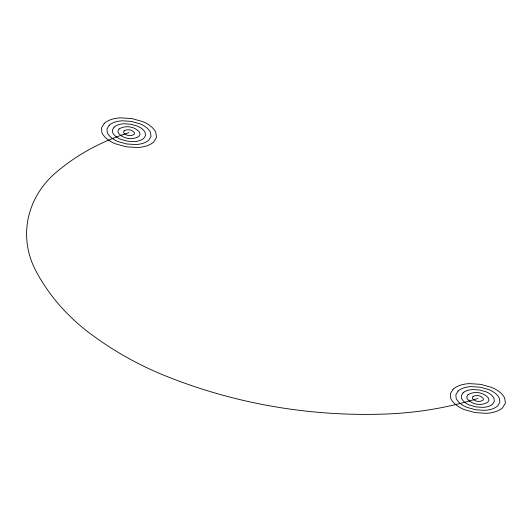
<?xml version="1.0" encoding="UTF-8"?>
<svg xmlns="http://www.w3.org/2000/svg" width="532" height="532" viewBox="0 0 532 532"><rect width="100%" height="100%" fill="white"/><g stroke="black" fill="none" stroke-linecap="round" stroke-linejoin="round"><path stroke-width="0.8" d="M128.99 132.681A204.142 181.565 2.7 0 0 55.98 172.508A96.804 86.104 2.7 0 0 35.996 271.127A204.142 181.565 2.7 0 0 88.538 332.294A319.719 284.367 2.7 0 0 166.629 376.363A483.009 429.597 2.7 0 0 387.715 413.943A319.719 284.367 2.7 0 0 477.869 398.475M104.245 123.371L101.459 127.999L101.918 132.854A21.679 19.278 2.7 0 0 107.497 139.351A31.973 28.435 2.7 0 0 115.311 143.76L126.131 146.792L137.416 147.517A31.973 28.435 2.7 0 0 146.433 145.968A20.416 18.155 2.7 0 0 153.735 141.984L156.521 137.356L155.73 132.122A20.416 18.155 2.7 0 0 150.476 126.004A31.973 28.435 2.7 0 0 142.669 121.602L131.85 118.563L120.565 117.838A31.973 28.435 2.7 0 0 111.547 119.387A20.416 18.155 2.7 0 0 104.245 123.371M109.193 125.233L106.965 128.937L107.338 132.82A17.343 15.421 2.7 0 0 111.8 138.014A25.576 22.75 2.7 0 0 118.044 141.539L126.702 143.972L135.733 144.544A25.576 22.75 2.7 0 0 142.942 143.308A16.332 14.524 2.7 0 0 148.787 140.122L151.015 136.418L150.383 132.235A16.332 14.524 2.7 0 0 146.18 127.341A25.576 22.75 2.7 0 0 139.936 123.816L131.278 121.382L122.247 120.811A25.576 22.75 2.7 0 0 115.032 122.047A16.332 14.524 2.7 0 0 109.193 125.233M114.141 127.095L112.471 129.868L112.751 132.787A13.007 11.564 2.7 0 0 116.096 136.684A19.185 17.064 2.7 0 0 120.784 139.324L127.274 141.146L134.044 141.579A19.185 17.064 2.7 0 0 139.457 140.654A12.249 10.893 2.7 0 0 143.84 138.26L145.509 135.487L145.037 132.342A12.249 10.893 2.7 0 0 141.884 128.678A19.185 17.064 2.7 0 0 137.196 126.031L130.706 124.209L123.929 123.776A19.185 17.064 2.7 0 0 118.523 124.701A12.249 10.893 2.7 0 0 114.141 127.095M119.088 128.957L117.978 130.805L118.164 132.747C122.659 138.872 132.541 140.428 138.885 136.398L140.002 134.549L139.69 132.455C135.168 126.456 125.372 124.96 119.088 128.957M124.042 130.819L123.577 132.714C125.825 135.773 130.766 136.551 133.938 134.536L134.496 133.612L134.337 132.568C132.076 129.569 127.181 128.817 124.042 130.819M453.124 389.165L450.338 393.793L450.803 398.648A21.679 19.278 2.7 0 0 456.383 405.145A31.973 28.435 2.7 0 0 464.19 409.554L475.01 412.586L486.301 413.311A31.973 28.435 2.7 0 0 495.312 411.761A20.416 18.155 2.7 0 0 502.614 407.778L505.4 403.15L504.615 397.916A20.416 18.155 2.7 0 0 499.362 391.798A31.973 28.435 2.7 0 0 491.548 387.396L480.728 384.357L469.443 383.632A31.973 28.435 2.7 0 0 460.426 385.181A20.416 18.155 2.7 0 0 453.124 389.165M458.072 391.027L455.844 394.731L456.217 398.614A17.343 15.421 2.7 0 0 460.679 403.808A25.576 22.75 2.7 0 0 466.923 407.332L475.581 409.766L484.612 410.338A25.576 22.75 2.7 0 0 491.827 409.101A16.332 14.524 2.7 0 0 497.666 405.916L499.894 402.212L499.262 398.029A16.332 14.524 2.7 0 0 495.059 393.135A25.576 22.75 2.7 0 0 488.815 389.61L480.157 387.176L471.126 386.604A25.576 22.75 2.7 0 0 463.917 387.841A16.332 14.524 2.7 0 0 458.072 391.027M463.026 392.889L461.35 395.662L461.63 398.581A13.007 11.564 2.7 0 0 464.975 402.478A19.185 17.064 2.7 0 0 469.663 405.118L476.153 406.94L482.93 407.372A19.185 17.064 2.7 0 0 488.336 406.448A12.249 10.893 2.7 0 0 492.718 404.054L494.388 401.281L493.915 398.136A12.249 10.893 2.7 0 0 490.763 394.471A19.185 17.064 2.7 0 0 486.075 391.825L479.585 390.003L472.815 389.57A19.185 17.064 2.7 0 0 467.402 390.495A12.249 10.893 2.7 0 0 463.026 392.889M467.974 394.751L466.857 396.599L467.043 398.541C471.538 404.666 481.427 406.222 487.771 402.192L488.881 400.343L488.569 398.249C484.047 392.25 474.251 390.754 467.974 394.751M472.921 396.613L472.456 398.508C474.704 401.567 479.645 402.345 482.817 400.33L483.375 399.406L483.216 398.362C480.961 395.362 476.06 394.611 472.921 396.613"/></g></svg>
